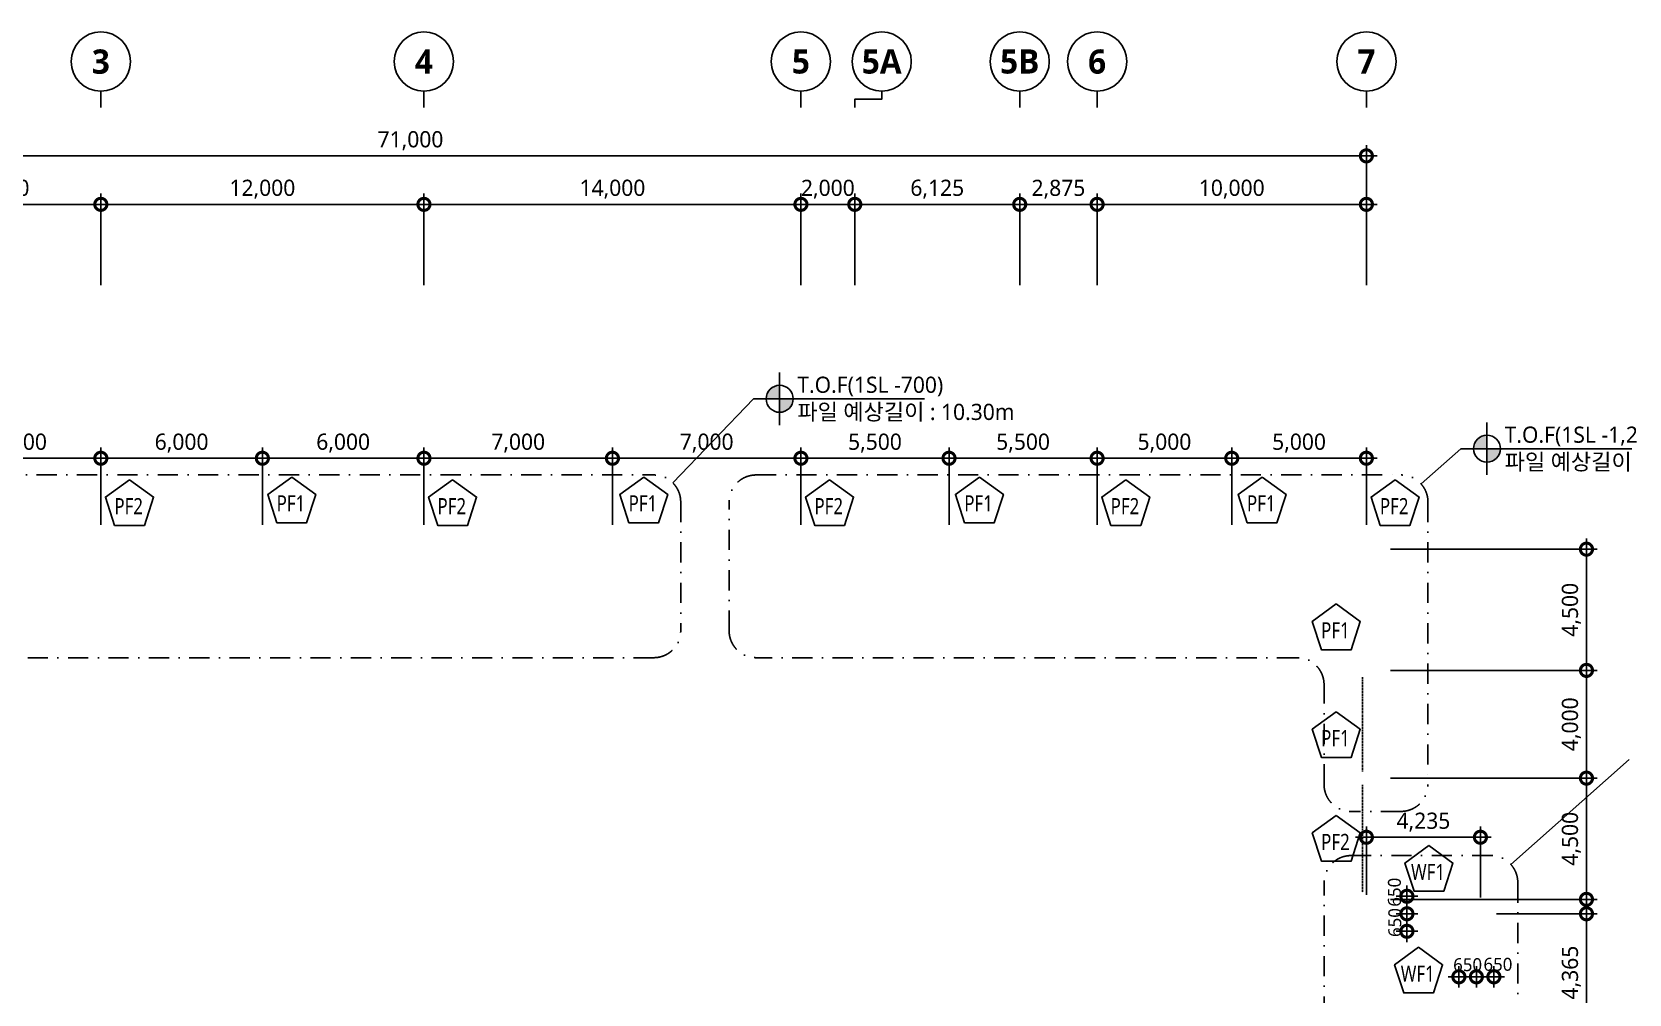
# Model space of a CAD drawing. Header units: millimetres. Extents: x 9300 to 332157, y 4200 to 105100.
# Drawn here: x 62942 to 122255, y 69386 to 105100 of the extents above; entities that cross this region are included whole.
import ezdxf
from ezdxf.enums import TextEntityAlignment as Align

# ---------------------------------------------------------------- set-up
doc = ezdxf.new("R2010")
doc.units = ezdxf.units.MM
doc.header["$LTSCALE"] = 150
doc.linetypes.add('DASHDOT-GAUN', pattern=[10, 5, -2.5, 0, -2.5])
doc.linetypes.add('HID', pattern=[0.375, 0.25, -0.125])
doc.layers.get('DEFPOINTS').update_dxf_attribs({"color": 137})
for name, color, linetype in [('DIM', 7, 'Continuous'), ('G', 3, 'Continuous'), ('S-SYM', 6, 'Continuous'), ('SYM', 6, 'Continuous'), ('SYM-BUB', 3, 'Continuous'), ('SYM-LEVEL', 7, 'Continuous')]:
    doc.layers.add(name, color=color, linetype=linetype)
doc.styles.add('맑은고딕', font='malgun.ttf')
doc.styles.add('맑은고딕B', font='malgunbd.ttf')
doc.styles.add('스타일1', font='malgun.ttf')
doc.styles.add('스타일2', font='malgunbd.ttf')
doc.dimstyles.new('CJA', dxfattribs={"dimscale": 200, "dimtxt": 3, "dimasz": 1, "dimexe": 2, "dimexo": 3, "dimgap": 1, "dimtad": 1, "dimdec": 0, "dimzin": 1, "dimdsep": 46, "dimlunit": 6, "dimtxsty": '스타일1', "dimblk": 'GAUN-DOT', "dimcen": -2, "dimdle": 2, "dimclrd": 256, "dimclre": 256, "dimclrt": 3, "dimadec": 0, "dimazin": 0, "dimtfac": 1, "dimtdec": 0, "dimtix": 1, "dimtmove": 2, "dimatfit": 3, "dimldrblk": 'DOTSMALL', "dimfxl": 1, "dimtolj": 1, "dimtzin": 1, "dimarcsym": 0})
doc.dimstyles.new('GAUN-400-I', dxfattribs={"dimscale": 200, "dimtxt": 2.4, "dimasz": 1, "dimexe": 1, "dimexo": 1, "dimgap": 1, "dimtad": 1, "dimdec": 0, "dimzin": 1, "dimdsep": 46, "dimlunit": 6, "dimtxsty": '맑은고딕', "dimblk": 'GAUN-DOT', "dimcen": -2, "dimdle": 2, "dimclrd": 256, "dimclre": 256, "dimclrt": 4, "dimadec": 0, "dimazin": 0, "dimtfac": 1, "dimtdec": 0, "dimtix": 1, "dimtmove": 2, "dimatfit": 3, "dimldrblk": 'DOTSMALL', "dimfxl": 1, "dimtolj": 1, "dimtzin": 1, "dimarcsym": 0})

# ---------------------------------------------------------------- blocks, each defined once
blk = doc.blocks.new('str-f')
blk.add_lwpolyline([(0, 469), (-446, 145), (-276, -379), (276, -379), (446, 145)], close=True)
at = {"color": 3, "style": '스타일1'}
blk.add_attdef('F1', text='', height=300, dxfattribs=at).set_placement((-16, -20), align=Align.MIDDLE)
blk = doc.blocks.new('GAUN-DOT')
at = {"linetype": 'ByBlock'}
for p, q in [((2, 0), (-2, 0)), ((0, -2), (0, 2))]:
    blk.add_line(p, q, dxfattribs=at)
at = {"const_width": 2.25}
blk.add_lwpolyline([(0, 0.28125, 1), (0, -0.28125, 1)], format="xyb", close=True, dxfattribs=at)
blk = doc.blocks.new('*D19')
at = {"layer": 'DEFPOINTS', "color": 0, "transparency": 16777216}
for p in [(112500, 75206), (112500, 72465), (116735, 72365)]:
    blk.add_point(p, dxfattribs=at)
at = {"layer": 'DIM', "lineweight": -2, "transparency": 16777216}
for p, q in [((112500, 73065), (112500, 75606)), ((116735, 72965), (116735, 75606)), ((116535, 75206), (112700, 75206))]:
    blk.add_line(p, q, dxfattribs=at)
at = {"layer": 'DIM', "lineweight": -2, "transparency": 16777216, "xscale": 200, "yscale": 200, "zscale": 200, "rotation": 180}
blk.add_blockref('GAUN-DOT', (112500, 75206), dxfattribs=at)
at = {"layer": 'DIM', "lineweight": -2, "transparency": 16777216, "xscale": 200, "yscale": 200, "zscale": 200}
blk.add_blockref('GAUN-DOT', (116735, 75206), dxfattribs=at)
at = {"layer": 'DIM', "color": 3, "transparency": 16777216, "insert": (114618, 75766), "char_height": 600, "attachment_point": 5, "style": '스타일1'}
blk.add_mtext('\\A1;4,235', dxfattribs=at)
blk = doc.blocks.new('_DotSmall')
at = {"color": 0, "linetype": 'ByBlock', "const_width": 0.5}
blk.add_lwpolyline([(-0.0625, 0, 1), (0.0625, 0, 1)], format="xyb", close=True, dxfattribs=at)
blk = doc.blocks.new('*D20')
at = {"layer": 'DEFPOINTS', "color": 0, "transparency": 16777216}
for p in [(116735, 72365), (116735, 68000), (120673, 68000)]:
    blk.add_point(p, dxfattribs=at)
at = {"layer": 'DIM', "lineweight": -2, "transparency": 16777216}
for p, q in [((117335, 72365), (121073, 72365)), ((120673, 72165), (120673, 68200)), ((117335, 68000), (121073, 68000))]:
    blk.add_line(p, q, dxfattribs=at)
at = {"layer": 'DIM', "lineweight": -2, "transparency": 16777216, "xscale": 200, "yscale": 200, "zscale": 200}
for p, rotation in [((120673, 72365), 90), ((120673, 68000), 270)]:
    blk.add_blockref('GAUN-DOT', p, dxfattribs=dict(at, rotation=rotation))
at = {"layer": 'DIM', "color": 3, "transparency": 16777216, "insert": (120113, 70182), "char_height": 600, "attachment_point": 5, "rotation": 90, "style": '스타일1'}
blk.add_mtext('\\A1;4,365', dxfattribs=at)
blk = doc.blocks.new('LEVEL1')
at = {"layer": 'SYM-LEVEL'}
h = blk.add_hatch(color=6, dxfattribs=at)
edge = h.paths.add_edge_path()
edge.add_ellipse((4.87, 0), major_axis=(1.77, 1.77), ratio=1, start_angle=405, end_angle=495)
edge.add_line((2.37, 0), (4.87, 0))
edge.add_line((4.87, 0), (4.87, 2.5))
edge = h.paths.add_edge_path()
edge.add_ellipse((4.87, 0), major_axis=(1.77, 1.77), ratio=1, start_angle=225, end_angle=315)
edge.add_line((7.37, 0), (4.87, 0))
edge.add_line((4.87, 0), (4.87, -2.5))
at = {"layer": 'SYM-LEVEL', "color": 6}
for p, q in [((4.87, 4.87), (4.87, -4.87)), ((0, 0), (9.74, 0)), ((9.07, 0), (31.8, 0))]:
    blk.add_line(p, q, dxfattribs=at)
blk.add_ellipse((4.87, 0), major_axis=(1.77, 1.77), ratio=1, start_param=5.497787, end_param=11.780972, dxfattribs=at)
at = {"layer": 'SYM-LEVEL', "color": 3, "style": '스타일1'}
for tag, p in [('1층-바닥마감', (8.16, 1.11)), ('EL-+100', (8.16, -3.93))]:
    blk.add_attdef(tag, p, '', height=3, dxfattribs=at)
blk = doc.blocks.new('*D37')
at = {"layer": 'DEFPOINTS', "color": 0, "transparency": 16777216}
for p in [(65500, 89275), (59500, 86200), (65500, 86200)]:
    blk.add_point(p, dxfattribs=at)
at = {"layer": 'DIM', "lineweight": -2, "transparency": 16777216}
for p, q in [((59500, 86800), (59500, 89675)), ((65500, 86800), (65500, 89675)), ((59700, 89275), (65300, 89275))]:
    blk.add_line(p, q, dxfattribs=at)
at = {"layer": 'DIM', "lineweight": -2, "transparency": 16777216, "xscale": 200, "yscale": 200, "zscale": 200, "rotation": 180}
blk.add_blockref('GAUN-DOT', (59500, 89275), dxfattribs=at)
at = {"layer": 'DIM', "lineweight": -2, "transparency": 16777216, "xscale": 200, "yscale": 200, "zscale": 200}
blk.add_blockref('GAUN-DOT', (65500, 89275), dxfattribs=at)
at = {"layer": 'DIM', "color": 3, "transparency": 16777216, "insert": (62500, 89835), "char_height": 600, "attachment_point": 5, "style": '스타일1'}
blk.add_mtext('\\A1;6,000', dxfattribs=at)
blk = doc.blocks.new('*D38')
at = {"layer": 'DEFPOINTS', "color": 0, "transparency": 16777216}
for p in [(65500, 89275), (65500, 86200), (71500, 86200)]:
    blk.add_point(p, dxfattribs=at)
at = {"layer": 'DIM', "lineweight": -2, "transparency": 16777216}
for p, q in [((65500, 86800), (65500, 89675)), ((71500, 86800), (71500, 89675)), ((71300, 89275), (65700, 89275))]:
    blk.add_line(p, q, dxfattribs=at)
at = {"layer": 'DIM', "lineweight": -2, "transparency": 16777216, "xscale": 200, "yscale": 200, "zscale": 200, "rotation": 180}
blk.add_blockref('GAUN-DOT', (65500, 89275), dxfattribs=at)
at = {"layer": 'DIM', "lineweight": -2, "transparency": 16777216, "xscale": 200, "yscale": 200, "zscale": 200}
blk.add_blockref('GAUN-DOT', (71500, 89275), dxfattribs=at)
at = {"layer": 'DIM', "color": 3, "transparency": 16777216, "insert": (68500, 89835), "char_height": 600, "attachment_point": 5, "style": '스타일1'}
blk.add_mtext('\\A1;6,000', dxfattribs=at)
blk = doc.blocks.new('*D39')
at = {"layer": 'DEFPOINTS', "color": 0, "transparency": 16777216}
for p in [(77500, 89275), (71500, 86200), (77500, 86200)]:
    blk.add_point(p, dxfattribs=at)
at = {"layer": 'DIM', "lineweight": -2, "transparency": 16777216}
for p, q in [((71500, 86800), (71500, 89675)), ((77500, 86800), (77500, 89675)), ((71700, 89275), (77300, 89275))]:
    blk.add_line(p, q, dxfattribs=at)
at = {"layer": 'DIM', "lineweight": -2, "transparency": 16777216, "xscale": 200, "yscale": 200, "zscale": 200, "rotation": 180}
blk.add_blockref('GAUN-DOT', (71500, 89275), dxfattribs=at)
at = {"layer": 'DIM', "lineweight": -2, "transparency": 16777216, "xscale": 200, "yscale": 200, "zscale": 200}
blk.add_blockref('GAUN-DOT', (77500, 89275), dxfattribs=at)
at = {"layer": 'DIM', "color": 3, "transparency": 16777216, "insert": (74500, 89835), "char_height": 600, "attachment_point": 5, "style": '스타일1'}
blk.add_mtext('\\A1;6,000', dxfattribs=at)
blk = doc.blocks.new('*D40')
at = {"layer": 'DEFPOINTS', "color": 0, "transparency": 16777216}
for p in [(77500, 89275), (77500, 86200), (84500, 86200)]:
    blk.add_point(p, dxfattribs=at)
at = {"layer": 'DIM', "lineweight": -2, "transparency": 16777216}
for p, q in [((77500, 86800), (77500, 89675)), ((84500, 86800), (84500, 89675)), ((84300, 89275), (77700, 89275))]:
    blk.add_line(p, q, dxfattribs=at)
at = {"layer": 'DIM', "lineweight": -2, "transparency": 16777216, "xscale": 200, "yscale": 200, "zscale": 200, "rotation": 180}
blk.add_blockref('GAUN-DOT', (77500, 89275), dxfattribs=at)
at = {"layer": 'DIM', "lineweight": -2, "transparency": 16777216, "xscale": 200, "yscale": 200, "zscale": 200}
blk.add_blockref('GAUN-DOT', (84500, 89275), dxfattribs=at)
at = {"layer": 'DIM', "color": 3, "transparency": 16777216, "insert": (81000, 89835), "char_height": 600, "attachment_point": 5, "style": '스타일1'}
blk.add_mtext('\\A1;7,000', dxfattribs=at)
blk = doc.blocks.new('*D41')
at = {"layer": 'DEFPOINTS', "color": 0, "transparency": 16777216}
for p in [(91500, 89275), (84500, 86200), (91500, 86200)]:
    blk.add_point(p, dxfattribs=at)
at = {"layer": 'DIM', "lineweight": -2, "transparency": 16777216}
for p, q in [((84500, 86800), (84500, 89675)), ((91500, 86800), (91500, 89675)), ((84700, 89275), (91300, 89275))]:
    blk.add_line(p, q, dxfattribs=at)
at = {"layer": 'DIM', "lineweight": -2, "transparency": 16777216, "xscale": 200, "yscale": 200, "zscale": 200, "rotation": 180}
blk.add_blockref('GAUN-DOT', (84500, 89275), dxfattribs=at)
at = {"layer": 'DIM', "lineweight": -2, "transparency": 16777216, "xscale": 200, "yscale": 200, "zscale": 200}
blk.add_blockref('GAUN-DOT', (91500, 89275), dxfattribs=at)
at = {"layer": 'DIM', "color": 3, "transparency": 16777216, "insert": (88000, 89835), "char_height": 600, "attachment_point": 5, "style": '스타일1'}
blk.add_mtext('\\A1;7,000', dxfattribs=at)
blk = doc.blocks.new('*D42')
at = {"layer": 'DEFPOINTS', "color": 0, "transparency": 16777216}
for p in [(91500, 89275), (91500, 86200), (97000, 86200)]:
    blk.add_point(p, dxfattribs=at)
at = {"layer": 'DIM', "lineweight": -2, "transparency": 16777216}
for p, q in [((91500, 86800), (91500, 89675)), ((97000, 86800), (97000, 89675)), ((96800, 89275), (91700, 89275))]:
    blk.add_line(p, q, dxfattribs=at)
at = {"layer": 'DIM', "lineweight": -2, "transparency": 16777216, "xscale": 200, "yscale": 200, "zscale": 200, "rotation": 180}
blk.add_blockref('GAUN-DOT', (91500, 89275), dxfattribs=at)
at = {"layer": 'DIM', "lineweight": -2, "transparency": 16777216, "xscale": 200, "yscale": 200, "zscale": 200}
blk.add_blockref('GAUN-DOT', (97000, 89275), dxfattribs=at)
at = {"layer": 'DIM', "color": 3, "transparency": 16777216, "insert": (94250, 89835), "char_height": 600, "attachment_point": 5, "style": '스타일1'}
blk.add_mtext('\\A1;5,500', dxfattribs=at)
blk = doc.blocks.new('*D43')
at = {"layer": 'DEFPOINTS', "color": 0, "transparency": 16777216}
for p in [(102500, 89275), (97000, 86200), (102500, 86200)]:
    blk.add_point(p, dxfattribs=at)
at = {"layer": 'DIM', "lineweight": -2, "transparency": 16777216}
for p, q in [((97000, 86800), (97000, 89675)), ((102500, 86800), (102500, 89675)), ((97200, 89275), (102300, 89275))]:
    blk.add_line(p, q, dxfattribs=at)
at = {"layer": 'DIM', "lineweight": -2, "transparency": 16777216, "xscale": 200, "yscale": 200, "zscale": 200, "rotation": 180}
blk.add_blockref('GAUN-DOT', (97000, 89275), dxfattribs=at)
at = {"layer": 'DIM', "lineweight": -2, "transparency": 16777216, "xscale": 200, "yscale": 200, "zscale": 200}
blk.add_blockref('GAUN-DOT', (102500, 89275), dxfattribs=at)
at = {"layer": 'DIM', "color": 3, "transparency": 16777216, "insert": (99750, 89835), "char_height": 600, "attachment_point": 5, "style": '스타일1'}
blk.add_mtext('\\A1;5,500', dxfattribs=at)
blk = doc.blocks.new('*D44')
at = {"layer": 'DEFPOINTS', "color": 0, "transparency": 16777216}
for p in [(102500, 89275), (102500, 86200), (107500, 86200)]:
    blk.add_point(p, dxfattribs=at)
at = {"layer": 'DIM', "lineweight": -2, "transparency": 16777216}
for p, q in [((102500, 86800), (102500, 89675)), ((107500, 86800), (107500, 89675)), ((107300, 89275), (102700, 89275))]:
    blk.add_line(p, q, dxfattribs=at)
at = {"layer": 'DIM', "lineweight": -2, "transparency": 16777216, "xscale": 200, "yscale": 200, "zscale": 200, "rotation": 180}
blk.add_blockref('GAUN-DOT', (102500, 89275), dxfattribs=at)
at = {"layer": 'DIM', "lineweight": -2, "transparency": 16777216, "xscale": 200, "yscale": 200, "zscale": 200}
blk.add_blockref('GAUN-DOT', (107500, 89275), dxfattribs=at)
at = {"layer": 'DIM', "color": 3, "transparency": 16777216, "insert": (105000, 89835), "char_height": 600, "attachment_point": 5, "style": '스타일1'}
blk.add_mtext('\\A1;5,000', dxfattribs=at)
blk = doc.blocks.new('*D45')
at = {"layer": 'DEFPOINTS', "color": 0, "transparency": 16777216}
for p in [(112500, 89275), (107500, 86200), (112500, 86200)]:
    blk.add_point(p, dxfattribs=at)
at = {"layer": 'DIM', "lineweight": -2, "transparency": 16777216}
for p, q in [((107500, 86800), (107500, 89675)), ((112500, 86800), (112500, 89675)), ((107700, 89275), (112300, 89275))]:
    blk.add_line(p, q, dxfattribs=at)
at = {"layer": 'DIM', "lineweight": -2, "transparency": 16777216, "xscale": 200, "yscale": 200, "zscale": 200, "rotation": 180}
blk.add_blockref('GAUN-DOT', (107500, 89275), dxfattribs=at)
at = {"layer": 'DIM', "lineweight": -2, "transparency": 16777216, "xscale": 200, "yscale": 200, "zscale": 200}
blk.add_blockref('GAUN-DOT', (112500, 89275), dxfattribs=at)
at = {"layer": 'DIM', "color": 3, "transparency": 16777216, "insert": (110000, 89835), "char_height": 600, "attachment_point": 5, "style": '스타일1'}
blk.add_mtext('\\A1;5,000', dxfattribs=at)
blk = doc.blocks.new('*D46')
at = {"layer": 'DEFPOINTS', "color": 0, "transparency": 16777216}
for p in [(112800, 85900), (120673, 85900), (112800, 81400)]:
    blk.add_point(p, dxfattribs=at)
at = {"layer": 'DIM', "lineweight": -2, "transparency": 16777216}
for p, q in [((113400, 85900), (121073, 85900)), ((120673, 81600), (120673, 85700)), ((113400, 81400), (121073, 81400))]:
    blk.add_line(p, q, dxfattribs=at)
at = {"layer": 'DIM', "lineweight": -2, "transparency": 16777216, "xscale": 200, "yscale": 200, "zscale": 200}
for p, rotation in [((120673, 85900), 90), ((120673, 81400), 270)]:
    blk.add_blockref('GAUN-DOT', p, dxfattribs=dict(at, rotation=rotation))
at = {"layer": 'DIM', "color": 3, "transparency": 16777216, "insert": (120113, 83650), "char_height": 600, "attachment_point": 5, "rotation": 90, "style": '스타일1'}
blk.add_mtext('\\A1;4,500', dxfattribs=at)
blk = doc.blocks.new('*D47')
at = {"layer": 'DEFPOINTS', "color": 0, "transparency": 16777216}
for p in [(112800, 81400), (112800, 77400), (120673, 77400)]:
    blk.add_point(p, dxfattribs=at)
at = {"layer": 'DIM', "lineweight": -2, "transparency": 16777216}
for p, q in [((113400, 81400), (121073, 81400)), ((120673, 81200), (120673, 77600)), ((113400, 77400), (121073, 77400))]:
    blk.add_line(p, q, dxfattribs=at)
at = {"layer": 'DIM', "lineweight": -2, "transparency": 16777216, "xscale": 200, "yscale": 200, "zscale": 200}
for p, rotation in [((120673, 81400), 90), ((120673, 77400), 270)]:
    blk.add_blockref('GAUN-DOT', p, dxfattribs=dict(at, rotation=rotation))
at = {"layer": 'DIM', "color": 3, "transparency": 16777216, "insert": (120113, 79400), "char_height": 600, "attachment_point": 5, "rotation": 90, "style": '스타일1'}
blk.add_mtext('\\A1;4,000', dxfattribs=at)
blk = doc.blocks.new('*D48')
at = {"layer": 'DEFPOINTS', "color": 0, "transparency": 16777216}
for p in [(112800, 77400), (120673, 77400), (112800, 72900)]:
    blk.add_point(p, dxfattribs=at)
at = {"layer": 'DIM', "lineweight": -2, "transparency": 16777216}
for p, q in [((113400, 77400), (121073, 77400)), ((120673, 73100), (120673, 77200)), ((113400, 72900), (121073, 72900))]:
    blk.add_line(p, q, dxfattribs=at)
at = {"layer": 'DIM', "lineweight": -2, "transparency": 16777216, "xscale": 200, "yscale": 200, "zscale": 200}
for p, rotation in [((120673, 77400), 90), ((120673, 72900), 270)]:
    blk.add_blockref('GAUN-DOT', p, dxfattribs=dict(at, rotation=rotation))
at = {"layer": 'DIM', "color": 3, "transparency": 16777216, "insert": (120113, 75150), "char_height": 600, "attachment_point": 5, "rotation": 90, "style": '스타일1'}
blk.add_mtext('\\A1;4,500', dxfattribs=at)
blk = doc.blocks.new('*D144')
at = {"layer": 'DEFPOINTS', "color": 0, "transparency": 16777216}
for p in [(114006, 73015), (114195, 73015), (114195, 72365)]:
    blk.add_point(p, dxfattribs=at)
at = {"layer": 'DIM', "lineweight": -2, "transparency": 16777216}
for p, q in [((113995, 73015), (113806, 73015)), ((114006, 73215), (114006, 73415)), ((114006, 72365), (114006, 73015)), ((113995, 72365), (113806, 72365)), ((114006, 72165), (114006, 71965))]:
    blk.add_line(p, q, dxfattribs=at)
at = {"layer": 'DIM', "lineweight": -2, "transparency": 16777216, "xscale": 200, "yscale": 200, "zscale": 200}
for p, rotation in [((114006, 73015), 270), ((114006, 72365), 90)]:
    blk.add_blockref('GAUN-DOT', p, dxfattribs=dict(at, rotation=rotation))
at = {"layer": 'DIM', "color": 4, "transparency": 16777216, "insert": (113544, 73166), "char_height": 480, "attachment_point": 5, "rotation": 90, "style": '맑은고딕'}
blk.add_mtext('\\A1;650', dxfattribs=at)
blk = doc.blocks.new('*D145')
at = {"layer": 'DEFPOINTS', "color": 0, "transparency": 16777216}
for p in [(114195, 72365), (114006, 71715), (114195, 71715)]:
    blk.add_point(p, dxfattribs=at)
at = {"layer": 'DIM', "lineweight": -2, "transparency": 16777216}
for p, q in [((113995, 72365), (113806, 72365)), ((114006, 72565), (114006, 72765)), ((114006, 72365), (114006, 71715)), ((113995, 71715), (113806, 71715)), ((114006, 71515), (114006, 71315))]:
    blk.add_line(p, q, dxfattribs=at)
at = {"layer": 'DIM', "lineweight": -2, "transparency": 16777216, "xscale": 200, "yscale": 200, "zscale": 200}
for p, rotation in [((114006, 72365), 270), ((114006, 71715), 90)]:
    blk.add_blockref('GAUN-DOT', p, dxfattribs=dict(at, rotation=rotation))
at = {"layer": 'DIM', "color": 4, "transparency": 16777216, "insert": (113558, 72040), "char_height": 480, "attachment_point": 5, "rotation": 90, "style": '맑은고딕'}
blk.add_mtext('\\A1;650', dxfattribs=at)
blk = doc.blocks.new('*D146')
at = {"layer": 'DEFPOINTS', "color": 0, "transparency": 16777216}
for p in [(117235, 70025), (116585, 69836), (117235, 69836)]:
    blk.add_point(p, dxfattribs=at)
at = {"layer": 'DIM', "lineweight": -2, "transparency": 16777216}
for p, q in [((116385, 70025), (116185, 70025)), ((116585, 70036), (116585, 70225)), ((116585, 70025), (117235, 70025)), ((117235, 70036), (117235, 70225)), ((117435, 70025), (117635, 70025))]:
    blk.add_line(p, q, dxfattribs=at)
at = {"layer": 'DIM', "lineweight": -2, "transparency": 16777216, "xscale": 200, "yscale": 200, "zscale": 200}
blk.add_blockref('GAUN-DOT', (116585, 70025), dxfattribs=at)
at = {"layer": 'DIM', "lineweight": -2, "transparency": 16777216, "xscale": 200, "yscale": 200, "zscale": 200, "rotation": 180}
blk.add_blockref('GAUN-DOT', (117235, 70025), dxfattribs=at)
at = {"layer": 'DIM', "color": 4, "transparency": 16777216, "insert": (117386, 70486), "char_height": 480, "attachment_point": 5, "style": '맑은고딕'}
blk.add_mtext('\\A1;650', dxfattribs=at)
blk = doc.blocks.new('*D147')
at = {"layer": 'DEFPOINTS', "color": 0, "transparency": 16777216}
for p in [(115935, 70025), (115935, 69836), (116585, 69836)]:
    blk.add_point(p, dxfattribs=at)
at = {"layer": 'DIM', "lineweight": -2, "transparency": 16777216}
for p, q in [((115735, 70025), (115535, 70025)), ((115935, 70036), (115935, 70225)), ((116585, 70025), (115935, 70025)), ((116585, 70036), (116585, 70225)), ((116785, 70025), (116985, 70025))]:
    blk.add_line(p, q, dxfattribs=at)
at = {"layer": 'DIM', "lineweight": -2, "transparency": 16777216, "xscale": 200, "yscale": 200, "zscale": 200}
blk.add_blockref('GAUN-DOT', (115935, 70025), dxfattribs=at)
at = {"layer": 'DIM', "lineweight": -2, "transparency": 16777216, "xscale": 200, "yscale": 200, "zscale": 200, "rotation": 180}
blk.add_blockref('GAUN-DOT', (116585, 70025), dxfattribs=at)
at = {"layer": 'DIM', "color": 4, "transparency": 16777216, "insert": (116260, 70473), "char_height": 480, "attachment_point": 5, "style": '맑은고딕'}
blk.add_mtext('\\A1;650', dxfattribs=at)
blk = doc.blocks.new('*D274')
at = {"layer": 'DEFPOINTS', "color": 0, "transparency": 16777216}
for p in [(112500, 100500), (41500, 95100), (112500, 95100)]:
    blk.add_point(p, dxfattribs=at)
at = {"layer": 'DIM', "color": 7, "lineweight": -2, "transparency": 16777216}
for p, q in [((41500, 95700), (41500, 100900)), ((112500, 95700), (112500, 100900)), ((41100, 100500), (112900, 100500))]:
    blk.add_line(p, q, dxfattribs=at)
at = {"layer": 'DIM', "color": 7, "lineweight": -2, "transparency": 16777216, "xscale": 900, "yscale": 900, "zscale": 900, "rotation": 180}
blk.add_blockref('_DotSmall', (41500, 100500), dxfattribs=at)
at = {"layer": 'DIM', "color": 7, "lineweight": -2, "transparency": 16777216, "xscale": 900, "yscale": 900, "zscale": 900}
blk.add_blockref('_DotSmall', (112500, 100500), dxfattribs=at)
at = {"layer": 'DIM', "color": 3, "transparency": 16777216, "insert": (77000, 101062), "char_height": 600, "attachment_point": 5, "style": '스타일1'}
blk.add_mtext('\\A1;71,000', dxfattribs=at)
blk = doc.blocks.new('*D275')
at = {"layer": 'DEFPOINTS', "color": 0, "transparency": 16777216}
for p in [(112500, 98700), (102500, 95100), (112500, 95100)]:
    blk.add_point(p, dxfattribs=at)
at = {"layer": 'DIM', "color": 7, "lineweight": -2, "transparency": 16777216}
for p, q in [((102500, 95700), (102500, 99100)), ((112500, 95700), (112500, 99100)), ((102100, 98700), (112900, 98700))]:
    blk.add_line(p, q, dxfattribs=at)
at = {"layer": 'DIM', "color": 7, "lineweight": -2, "transparency": 16777216, "xscale": 900, "yscale": 900, "zscale": 900, "rotation": 180}
blk.add_blockref('_DotSmall', (102500, 98700), dxfattribs=at)
at = {"layer": 'DIM', "color": 7, "lineweight": -2, "transparency": 16777216, "xscale": 900, "yscale": 900, "zscale": 900}
blk.add_blockref('_DotSmall', (112500, 98700), dxfattribs=at)
at = {"layer": 'DIM', "color": 3, "transparency": 16777216, "insert": (107500, 99262), "char_height": 600, "attachment_point": 5, "style": '스타일1'}
blk.add_mtext('\\A1;10,000', dxfattribs=at)
blk = doc.blocks.new('*D276')
at = {"layer": 'DEFPOINTS', "color": 0, "transparency": 16777216}
for p in [(91500, 98700), (77500, 95100), (91500, 95100)]:
    blk.add_point(p, dxfattribs=at)
at = {"layer": 'DIM', "color": 7, "lineweight": -2, "transparency": 16777216}
for p, q in [((77500, 95700), (77500, 99100)), ((91500, 95700), (91500, 99100)), ((77100, 98700), (91900, 98700))]:
    blk.add_line(p, q, dxfattribs=at)
at = {"layer": 'DIM', "color": 7, "lineweight": -2, "transparency": 16777216, "xscale": 900, "yscale": 900, "zscale": 900, "rotation": 180}
blk.add_blockref('_DotSmall', (77500, 98700), dxfattribs=at)
at = {"layer": 'DIM', "color": 7, "lineweight": -2, "transparency": 16777216, "xscale": 900, "yscale": 900, "zscale": 900}
blk.add_blockref('_DotSmall', (91500, 98700), dxfattribs=at)
at = {"layer": 'DIM', "color": 3, "transparency": 16777216, "insert": (84500, 99262), "char_height": 600, "attachment_point": 5, "style": '스타일1'}
blk.add_mtext('\\A1;14,000', dxfattribs=at)
blk = doc.blocks.new('*D277')
at = {"layer": 'DEFPOINTS', "color": 0, "transparency": 16777216}
for p in [(77500, 98700), (65500, 95100), (77500, 95100)]:
    blk.add_point(p, dxfattribs=at)
at = {"layer": 'DIM', "color": 7, "lineweight": -2, "transparency": 16777216}
for p, q in [((65500, 95700), (65500, 99100)), ((77500, 95700), (77500, 99100)), ((65100, 98700), (77900, 98700))]:
    blk.add_line(p, q, dxfattribs=at)
at = {"layer": 'DIM', "color": 7, "lineweight": -2, "transparency": 16777216, "xscale": 900, "yscale": 900, "zscale": 900, "rotation": 180}
blk.add_blockref('_DotSmall', (65500, 98700), dxfattribs=at)
at = {"layer": 'DIM', "color": 7, "lineweight": -2, "transparency": 16777216, "xscale": 900, "yscale": 900, "zscale": 900}
blk.add_blockref('_DotSmall', (77500, 98700), dxfattribs=at)
at = {"layer": 'DIM', "color": 3, "transparency": 16777216, "insert": (71500, 99262), "char_height": 600, "attachment_point": 5, "style": '스타일1'}
blk.add_mtext('\\A1;12,000', dxfattribs=at)
blk = doc.blocks.new('NEW_BUB')
at = {"layer": 'SYM-BUB', "color": 6}
blk.add_line((0, 3), (0, 0), dxfattribs=at)
blk.add_circle((0, 8.5), 5.5, dxfattribs=at)
at = {"layer": 'SYM-BUB', "color": 3, "style": '스타일2'}
blk.add_attdef('X', text='', height=4.5, dxfattribs=at).set_placement((0, 8.5), align=Align.MIDDLE)
blk = doc.blocks.new('*D280')
at = {"layer": 'DEFPOINTS', "color": 0, "transparency": 16777216}
for p in [(93500, 98700), (91500, 95100), (93500, 95100)]:
    blk.add_point(p, dxfattribs=at)
at = {"layer": 'DIM', "color": 7, "lineweight": -2, "transparency": 16777216}
for p, q in [((91500, 95700), (91500, 99100)), ((93500, 95700), (93500, 99100)), ((91500, 98700), (90600, 98700)), ((91500, 98700), (93500, 98700)), ((93500, 98700), (94400, 98700))]:
    blk.add_line(p, q, dxfattribs=at)
at = {"layer": 'DIM', "color": 7, "lineweight": -2, "transparency": 16777216, "xscale": 900, "yscale": 900, "zscale": 900}
blk.add_blockref('_DotSmall', (91500, 98700), dxfattribs=at)
at = {"layer": 'DIM', "color": 7, "lineweight": -2, "transparency": 16777216, "xscale": 900, "yscale": 900, "zscale": 900, "rotation": 180}
blk.add_blockref('_DotSmall', (93500, 98700), dxfattribs=at)
at = {"layer": 'DIM', "color": 3, "transparency": 16777216, "insert": (92500, 99260), "char_height": 600, "attachment_point": 5, "style": '스타일1'}
blk.add_mtext('\\A1;2,000', dxfattribs=at)
blk = doc.blocks.new('*D281')
at = {"layer": 'DEFPOINTS', "color": 0, "transparency": 16777216}
for p in [(91500, 98700), (77500, 95100), (91500, 95100)]:
    blk.add_point(p, dxfattribs=at)
at = {"layer": 'DIM', "color": 7, "lineweight": -2, "transparency": 16777216}
for p, q in [((77500, 95700), (77500, 99100)), ((91500, 95700), (91500, 99100)), ((77100, 98700), (91900, 98700))]:
    blk.add_line(p, q, dxfattribs=at)
at = {"layer": 'DIM', "color": 7, "lineweight": -2, "transparency": 16777216, "xscale": 900, "yscale": 900, "zscale": 900, "rotation": 180}
blk.add_blockref('_DotSmall', (77500, 98700), dxfattribs=at)
at = {"layer": 'DIM', "color": 7, "lineweight": -2, "transparency": 16777216, "xscale": 900, "yscale": 900, "zscale": 900}
blk.add_blockref('_DotSmall', (91500, 98700), dxfattribs=at)
at = {"layer": 'DIM', "color": 3, "transparency": 16777216, "insert": (84500, 99262), "char_height": 600, "attachment_point": 5, "style": '스타일1'}
blk.add_mtext('\\A1;14,000', dxfattribs=at)
blk = doc.blocks.new('*D282')
at = {"layer": 'DEFPOINTS', "color": 0, "transparency": 16777216}
for p in [(77500, 98700), (65500, 95100), (77500, 95100)]:
    blk.add_point(p, dxfattribs=at)
at = {"layer": 'DIM', "color": 7, "lineweight": -2, "transparency": 16777216}
for p, q in [((65500, 95700), (65500, 99100)), ((77500, 95700), (77500, 99100)), ((65100, 98700), (77900, 98700))]:
    blk.add_line(p, q, dxfattribs=at)
at = {"layer": 'DIM', "color": 7, "lineweight": -2, "transparency": 16777216, "xscale": 900, "yscale": 900, "zscale": 900, "rotation": 180}
blk.add_blockref('_DotSmall', (65500, 98700), dxfattribs=at)
at = {"layer": 'DIM', "color": 7, "lineweight": -2, "transparency": 16777216, "xscale": 900, "yscale": 900, "zscale": 900}
blk.add_blockref('_DotSmall', (77500, 98700), dxfattribs=at)
at = {"layer": 'DIM', "color": 3, "transparency": 16777216, "insert": (71500, 99262), "char_height": 600, "attachment_point": 5, "style": '스타일1'}
blk.add_mtext('\\A1;12,000', dxfattribs=at)
blk = doc.blocks.new('*D286')
at = {"layer": 'DEFPOINTS', "color": 0, "transparency": 16777216}
for p in [(58200, 98700), (58200, 95100), (65500, 95100)]:
    blk.add_point(p, dxfattribs=at)
at = {"layer": 'DIM', "color": 7, "lineweight": -2, "transparency": 16777216}
for p, q in [((58200, 95700), (58200, 99100)), ((65500, 95700), (65500, 99100)), ((65900, 98700), (57800, 98700))]:
    blk.add_line(p, q, dxfattribs=at)
at = {"layer": 'DIM', "color": 7, "lineweight": -2, "transparency": 16777216, "xscale": 900, "yscale": 900, "zscale": 900, "rotation": 180}
blk.add_blockref('_DotSmall', (58200, 98700), dxfattribs=at)
at = {"layer": 'DIM', "color": 7, "lineweight": -2, "transparency": 16777216, "xscale": 900, "yscale": 900, "zscale": 900}
blk.add_blockref('_DotSmall', (65500, 98700), dxfattribs=at)
at = {"layer": 'DIM', "color": 3, "transparency": 16777216, "insert": (61850, 99260), "char_height": 600, "attachment_point": 5, "style": '스타일1'}
blk.add_mtext('\\A1;7,300', dxfattribs=at)
blk = doc.blocks.new('*D287')
at = {"layer": 'DEFPOINTS', "color": 0, "transparency": 16777216}
for p in [(93500, 98700), (93500, 95100), (99625, 95100)]:
    blk.add_point(p, dxfattribs=at)
at = {"layer": 'DIM', "color": 7, "lineweight": -2, "transparency": 16777216}
for p, q in [((93500, 95700), (93500, 99100)), ((99625, 95700), (99625, 99100)), ((100025, 98700), (93100, 98700))]:
    blk.add_line(p, q, dxfattribs=at)
at = {"layer": 'DIM', "color": 7, "lineweight": -2, "transparency": 16777216, "xscale": 900, "yscale": 900, "zscale": 900, "rotation": 180}
blk.add_blockref('_DotSmall', (93500, 98700), dxfattribs=at)
at = {"layer": 'DIM', "color": 7, "lineweight": -2, "transparency": 16777216, "xscale": 900, "yscale": 900, "zscale": 900}
blk.add_blockref('_DotSmall', (99625, 98700), dxfattribs=at)
at = {"layer": 'DIM', "color": 3, "transparency": 16777216, "insert": (96563, 99262), "char_height": 600, "attachment_point": 5, "style": '스타일1'}
blk.add_mtext('\\A1;6,125', dxfattribs=at)
blk = doc.blocks.new('*D288')
at = {"layer": 'DEFPOINTS', "color": 0, "transparency": 16777216}
for p in [(99625, 98700), (99625, 95100), (102500, 95100)]:
    blk.add_point(p, dxfattribs=at)
at = {"layer": 'DIM', "color": 7, "lineweight": -2, "transparency": 16777216}
for p, q in [((99625, 95700), (99625, 99100)), ((102500, 95700), (102500, 99100)), ((102900, 98700), (99225, 98700))]:
    blk.add_line(p, q, dxfattribs=at)
at = {"layer": 'DIM', "color": 7, "lineweight": -2, "transparency": 16777216, "xscale": 900, "yscale": 900, "zscale": 900, "rotation": 180}
blk.add_blockref('_DotSmall', (99625, 98700), dxfattribs=at)
at = {"layer": 'DIM', "color": 7, "lineweight": -2, "transparency": 16777216, "xscale": 900, "yscale": 900, "zscale": 900}
blk.add_blockref('_DotSmall', (102500, 98700), dxfattribs=at)
at = {"layer": 'DIM', "color": 3, "transparency": 16777216, "insert": (101063, 99260), "char_height": 600, "attachment_point": 5, "style": '스타일1'}
blk.add_mtext('\\A1;2,875', dxfattribs=at)

msp = doc.modelspace()

# ---------------------------------------------------------------- linework, layer by layer
at = {"layer": 'G', "color": 252, "linetype": 'HID'}
for p, q in [((112350, 81150), (112350, 77650)), ((112350, 77150), (112350, 73150))]:
    msp.add_line(p, q, dxfattribs=at)
at = {"layer": 'SYM'}
for p, q in [((89734, 91482.2), (86742.3, 88361.6)), ((116002.9, 89628.7), (114533.1, 88319.6)), ((122255.1, 78096.7), (117869.4, 74190.7))]:
    msp.add_line(p, q, dxfattribs=at)
at = {"layer": 'SYM', "color": 3, "linetype": 'DASHDOT-GAUN'}
for points in [[(39111.7, 88654.5), (86035.2, 88654.5, -0.4142136), (87035.2, 87654.5), (87035.2, 82871.9, -0.4142136), (86035.2, 81871.9), (45392.9, 81871.9, 0.4142136), (44392.9, 80871.9), (44392.9, 47339.1, 0.4142136), (45392.9, 46339.1), (78648.8, 46339.1, -0.4142136), (79648.8, 45339.1), (79648.8, 37726.5, -0.4141809), (78649, 36726.5), (39111.8, 36722, -0.4142463), (38111.7, 37722), (38111.7, 87654.5, -0.4142136)], [(89833.1, 88654.5), (113786.4, 88654.5, -0.4142136), (114786.4, 87654.5), (114786.4, 77165.6, -0.4142136), (113786.4, 76165.6), (111927.8, 76165.6, -0.4142136), (110927.8, 77165.6), (110927.8, 80871.9, 0.4142136), (109927.8, 81871.9), (89833.1, 81871.9, -0.4142136), (88833.1, 82871.9), (88833.1, 87654.5, -0.4142136)], [(111927.8, 74525.6), (117122.6, 74525.6, -0.4142136), (118122.6, 73525.6), (118122.6, 57237.3, -0.4142136), (117122.6, 56237.3), (114645.8, 56237.3, -0.4142136), (113645.8, 57237.3), (113645.8, 61547.1), (111927.8, 61547.1, -0.4142136), (110927.8, 62547.1), (110927.8, 73525.6, -0.4142136)]]:
    msp.add_lwpolyline(points, format="xyb", close=True, dxfattribs=at)
at = {"layer": 'SYM-BUB', "color": 6}
msp.add_lwpolyline([(93500, 102300), (93500, 102600), (94500, 102600), (94500, 102900)], dxfattribs=at)
msp.add_circle((94500, 104000), 1100, dxfattribs=at)

# ---------------------------------------------------------------- block references
at = {"layer": 'SYM', "linetype": 'Continuous'}
ref = msp.add_blockref('str-f', (66565.6, 87541), dxfattribs=dict(at, xscale=2, yscale=2, zscale=2))
ref.add_attrib('F1', 'PF2', dxfattribs={"layer": 'S-SYM', "color": 3, "height": 600, "style": '스타일1', "width": 0.8}).set_placement((66534, 87500.1), align=Align.MIDDLE)
ref = msp.add_blockref('str-f', (72592.1, 87641), dxfattribs=dict(at, xscale=2, yscale=2, zscale=2))
ref.add_attrib('F1', 'PF1', dxfattribs={"layer": 'S-SYM', "color": 3, "height": 600, "style": '스타일1', "width": 0.8}).set_placement((72560.5, 87600.1), align=Align.MIDDLE)
ref = msp.add_blockref('str-f', (78565.6, 87541), dxfattribs=dict(at, xscale=2, yscale=2, zscale=2))
ref.add_attrib('F1', 'PF2', dxfattribs={"layer": 'S-SYM', "color": 3, "height": 600, "style": '스타일1', "width": 0.8}).set_placement((78534, 87500.1), align=Align.MIDDLE)
ref = msp.add_blockref('str-f', (85664.4, 87641), dxfattribs=dict(at, xscale=2, yscale=2, zscale=2))
ref.add_attrib('F1', 'PF1', dxfattribs={"layer": 'S-SYM', "color": 3, "height": 600, "style": '스타일1', "width": 0.8}).set_placement((85632.8, 87600.1), align=Align.MIDDLE)
ref = msp.add_blockref('str-f', (92565.6, 87541), dxfattribs=dict(at, xscale=2, yscale=2, zscale=2))
ref.add_attrib('F1', 'PF2', dxfattribs={"layer": 'S-SYM', "color": 3, "height": 600, "style": '스타일1', "width": 0.8}).set_placement((92534, 87500.1), align=Align.MIDDLE)
ref = msp.add_blockref('str-f', (98128.2, 87641), dxfattribs=dict(at, xscale=2, yscale=2, zscale=2))
ref.add_attrib('F1', 'PF1', dxfattribs={"layer": 'S-SYM', "color": 3, "height": 600, "style": '스타일1', "width": 0.8}).set_placement((98096.7, 87600.1), align=Align.MIDDLE)
ref = msp.add_blockref('str-f', (103565.6, 87541), dxfattribs=dict(at, xscale=2, yscale=2, zscale=2))
ref.add_attrib('F1', 'PF2', dxfattribs={"layer": 'S-SYM', "color": 3, "height": 600, "style": '스타일1', "width": 0.8}).set_placement((103534, 87500.1), align=Align.MIDDLE)
ref = msp.add_blockref('str-f', (108628.2, 87641), dxfattribs=dict(at, xscale=2, yscale=2, zscale=2))
ref.add_attrib('F1', 'PF1', dxfattribs={"layer": 'S-SYM', "color": 3, "height": 600, "style": '스타일1', "width": 0.8}).set_placement((108596.7, 87600.1), align=Align.MIDDLE)
ref = msp.add_blockref('str-f', (113565.6, 87541), dxfattribs=dict(at, xscale=2, yscale=2, zscale=2))
ref.add_attrib('F1', 'PF2', dxfattribs={"layer": 'S-SYM', "color": 3, "height": 600, "style": '스타일1', "width": 0.8}).set_placement((113534, 87500.1), align=Align.MIDDLE)
ref = msp.add_blockref('str-f', (111382.9, 82926.8), dxfattribs=dict(at, xscale=2, yscale=2, zscale=2))
ref.add_attrib('F1', 'PF1', dxfattribs={"layer": 'S-SYM', "color": 3, "height": 600, "style": '스타일1', "width": 0.8}).set_placement((111351.3, 82885.9), align=Align.MIDDLE)
ref = msp.add_blockref('str-f', (111382.9, 78926.8), dxfattribs=dict(at, xscale=2, yscale=2, zscale=2))
ref.add_attrib('F1', 'PF1', dxfattribs={"layer": 'S-SYM', "color": 3, "height": 600, "style": '스타일1', "width": 0.8}).set_placement((111351.3, 78885.9), align=Align.MIDDLE)
ref = msp.add_blockref('str-f', (111382.9, 75076.8), dxfattribs=dict(at, xscale=2, yscale=2, zscale=2))
ref.add_attrib('F1', 'PF2', dxfattribs={"layer": 'S-SYM', "color": 3, "height": 600, "style": '스타일1', "width": 0.8}).set_placement((111351.3, 75035.9), align=Align.MIDDLE)
ref = msp.add_blockref('str-f', (114820.6, 73957.7), dxfattribs=dict(at, xscale=2, yscale=2, zscale=2))
ref.add_attrib('F1', 'WF1', dxfattribs={"layer": 'S-SYM', "color": 3, "height": 600, "style": '스타일1', "width": 0.8}).set_placement((114789.1, 73916.8), align=Align.MIDDLE)
ref = msp.add_blockref('str-f', (114439.8, 70184), dxfattribs=dict(at, xscale=2, yscale=2, zscale=2))
ref.add_attrib('F1', 'WF1', dxfattribs={"layer": 'S-SYM', "color": 3, "height": 600, "style": '스타일1', "width": 0.8}).set_placement((114408.2, 70143.1), align=Align.MIDDLE)
at = {"layer": 'SYM-BUB'}
ref = msp.add_blockref('NEW_BUB', (65500, 102300), dxfattribs=dict(at, xscale=200.0000000000001, yscale=200.0000000000001, zscale=200.0000000000001))
ref.add_attrib('X', '3', dxfattribs={"color": 3, "height": 900, "style": '맑은고딕B'}).set_placement((65500, 104000), align=Align.MIDDLE)
ref = msp.add_blockref('NEW_BUB', (77500, 102300), dxfattribs=dict(at, xscale=200.0000000000001, yscale=200.0000000000001, zscale=200.0000000000001))
ref.add_attrib('X', '4', dxfattribs={"color": 3, "height": 900, "style": '맑은고딕B'}).set_placement((77500, 104000), align=Align.MIDDLE)
ref = msp.add_blockref('NEW_BUB', (91500, 102300), dxfattribs=dict(at, xscale=200.0000000000001, yscale=200.0000000000001, zscale=200.0000000000001))
ref.add_attrib('X', '5', dxfattribs={"color": 3, "height": 900, "style": '맑은고딕B'}).set_placement((91500, 104000), align=Align.MIDDLE)
ref = msp.add_blockref('NEW_BUB', (99625, 102300), dxfattribs=dict(at, xscale=200.0000000000001, yscale=200.0000000000001, zscale=200.0000000000001))
ref.add_attrib('X', '5B', dxfattribs={"color": 3, "height": 900, "style": '맑은고딕B'}).set_placement((99625, 104000), align=Align.MIDDLE)
ref = msp.add_blockref('NEW_BUB', (102500, 102300), dxfattribs=dict(at, xscale=200.0000000000001, yscale=200.0000000000001, zscale=200.0000000000001))
ref.add_attrib('X', '6', dxfattribs={"color": 3, "height": 900, "style": '맑은고딕B'}).set_placement((102500, 104000), align=Align.MIDDLE)
ref = msp.add_blockref('NEW_BUB', (112500, 102300), dxfattribs=dict(at, xscale=200.0000000000001, yscale=200.0000000000001, zscale=200.0000000000001))
ref.add_attrib('X', '7', dxfattribs={"color": 3, "height": 900, "style": '맑은고딕B'}).set_placement((112500, 104000), align=Align.MIDDLE)
at = {"layer": 'SYM-LEVEL', "xscale": 200, "yscale": 200, "zscale": 200}
for p, values in [((89734, 91482.2), {'EL-+100': '파일 예상길이 : 10.30m', '1층-바닥마감': 'T.O.F(1SL -700)'}), ((116002.9, 89628.7), {'EL-+100': '파일 예상길이 : 15.40m', '1층-바닥마감': 'T.O.F(1SL -1,200)'})]:
    msp.add_blockref('LEVEL1', p, dxfattribs=at).add_auto_attribs(values)

# ---------------------------------------------------------------- texts
at = {"layer": 'SYM-BUB', "color": 3, "style": '스타일2'}
msp.add_attdef('5A', text='X', height=900, dxfattribs=at).set_placement((94500, 104000), align=Align.MIDDLE)

# ---------------------------------------------------------------- dimensions: what is measured, and where the dimension line sits
at = {"layer": 'DIM'}
dim = msp.add_linear_dim(base=(112500, 100500), p1=(41500, 95100), p2=(112500, 95100), angle=180, dimstyle='CJA', override={"dimscale": 200, "dimtxt": 3, "dimasz": 4.5, "dimtxsty": '스타일1', "dimblk1": 'DotSmall', "dimblk2": 'DotSmall', "dimsah": 1, "dimdle": 2, "dimclrd": 7, "dimclre": 7}, dxfattribs=at)
dim.commit()
dim.dimension.update_dxf_attribs({"geometry": '*D274', "text_midpoint": (77000, 101062), "dimtype": 160})
for base, p1, p2, picture, middle in [((58200, 98700), (65500, 95100), (58200, 95100), '*D286', (61850, 99260.3)), ((93500, 98700), (99625, 95100), (93500, 95100), '*D287', (96562.5, 99262)), ((99625, 98700), (102500, 95100), (99625, 95100), '*D288', (101062.5, 99260.3))]:
    dim = msp.add_linear_dim(base=base, p1=p1, p2=p2, angle=180, dimstyle='CJA', override={"dimscale": 200, "dimtxt": 3, "dimasz": 4.5, "dimtxsty": '스타일1', "dimblk1": 'DotSmall', "dimblk2": 'DotSmall', "dimsah": 1, "dimdle": 2, "dimclrd": 7, "dimclre": 7}, dxfattribs=at)
    dim.commit()
    dim.dimension.update_dxf_attribs({"geometry": picture, "text_midpoint": middle})
for base, p1, p2, picture, middle in [((77500, 98700), (65500, 95100), (77500, 95100), '*D277', (71500, 99262)), ((77500, 98700), (65500, 95100), (77500, 95100), '*D282', (71500, 99262)), ((91500, 98700), (77500, 95100), (91500, 95100), '*D276', (84500, 99262)), ((91500, 98700), (77500, 95100), (91500, 95100), '*D281', (84500, 99262)), ((93500, 98700), (91500, 95100), (93500, 95100), '*D280', (92500, 99260.3)), ((112500, 98700), (102500, 95100), (112500, 95100), '*D275', (107500, 99262))]:
    dim = msp.add_linear_dim(base=base, p1=p1, p2=p2, dimstyle='CJA', override={"dimscale": 200, "dimtxt": 3, "dimasz": 4.5, "dimtxsty": '스타일1', "dimblk1": 'DotSmall', "dimblk2": 'DotSmall', "dimsah": 1, "dimdle": 2, "dimclrd": 7, "dimclre": 7}, dxfattribs=at)
    dim.commit()
    dim.dimension.update_dxf_attribs({"geometry": picture, "text_midpoint": middle})
for base, p1, p2, angle, dimstyle, picture, middle in [((65500, 89275.1), (59500, 86200), (65500, 86200), 180, 'CJA', '*D37', (62500, 89835.5)), ((65500, 89275.1), (71500, 86200), (65500, 86200), 0, 'CJA', '*D38', (68500, 89835.5)), ((77500, 89275.1), (71500, 86200), (77500, 86200), 180, 'CJA', '*D39', (74500, 89835.5)), ((77500, 89275.1), (84500, 86200), (77500, 86200), 0, 'CJA', '*D40', (81000, 89835.5)), ((91500, 89275.1), (84500, 86200), (91500, 86200), 180, 'CJA', '*D41', (88000, 89835.5)), ((91500, 89275.1), (97000, 86200), (91500, 86200), 0, 'CJA', '*D42', (94250, 89835.5)), ((102500, 89275.1), (97000, 86200), (102500, 86200), 180, 'CJA', '*D43', (99750, 89835.5)), ((102500, 89275.1), (107500, 86200), (102500, 86200), 0, 'CJA', '*D44', (105000, 89835.5)), ((112500, 89275.1), (107500, 86200), (112500, 86200), 180, 'CJA', '*D45', (110000, 89835.5)), ((120673, 85900), (112800, 81400), (112800, 85900), 90, 'CJA', '*D46', (120112.7, 83650)), ((120673, 77400), (112800, 81400), (112800, 77400), 270, 'CJA', '*D47', (120112.7, 79400)), ((120673, 77400), (112800, 72900), (112800, 77400), 90, 'CJA', '*D48', (120112.7, 75150)), ((114005.9, 71715), (114194.8, 72365), (114194.8, 71715), 270, 'GAUN-400-I', '*D145', (113557.9, 72040)), ((120673, 68000), (116735, 72365), (116735, 68000), 90, 'CJA', '*D20', (120112.7, 70182.5)), ((115935, 70024.7), (116585, 69835.8), (115935, 69835.8), 180, 'GAUN-400-I', '*D147', (116260, 70472.7))]:
    dim = msp.add_linear_dim(base=base, p1=p1, p2=p2, angle=angle, dimstyle=dimstyle, dxfattribs=at)
    dim.commit()
    dim.dimension.update_dxf_attribs({"geometry": picture, "text_midpoint": middle})
dim = msp.add_linear_dim(base=(112500, 75205.7), p1=(116735, 72365), p2=(112500, 72465), dimstyle='CJA', dxfattribs=at)
dim.commit()
dim.dimension.update_dxf_attribs({"geometry": '*D19', "text_midpoint": (114617.5, 75766)})
dim = msp.add_linear_dim(base=(114005.9, 73015), p1=(114194.8, 72365), p2=(114194.8, 73015), angle=90, dimstyle='GAUN-400-I', dxfattribs=at)
dim.commit()
dim.dimension.update_dxf_attribs({"geometry": '*D144', "text_midpoint": (113544.2, 73165.5), "dimtype": 160})
dim = msp.add_linear_dim(base=(117235, 70024.7), p1=(116585, 69835.8), p2=(117235, 69835.8), dimstyle='GAUN-400-I', dxfattribs=at)
dim.commit()
dim.dimension.update_dxf_attribs({"geometry": '*D146', "text_midpoint": (117385.5, 70486.4), "dimtype": 160})

doc.saveas('drawing.dxf')
